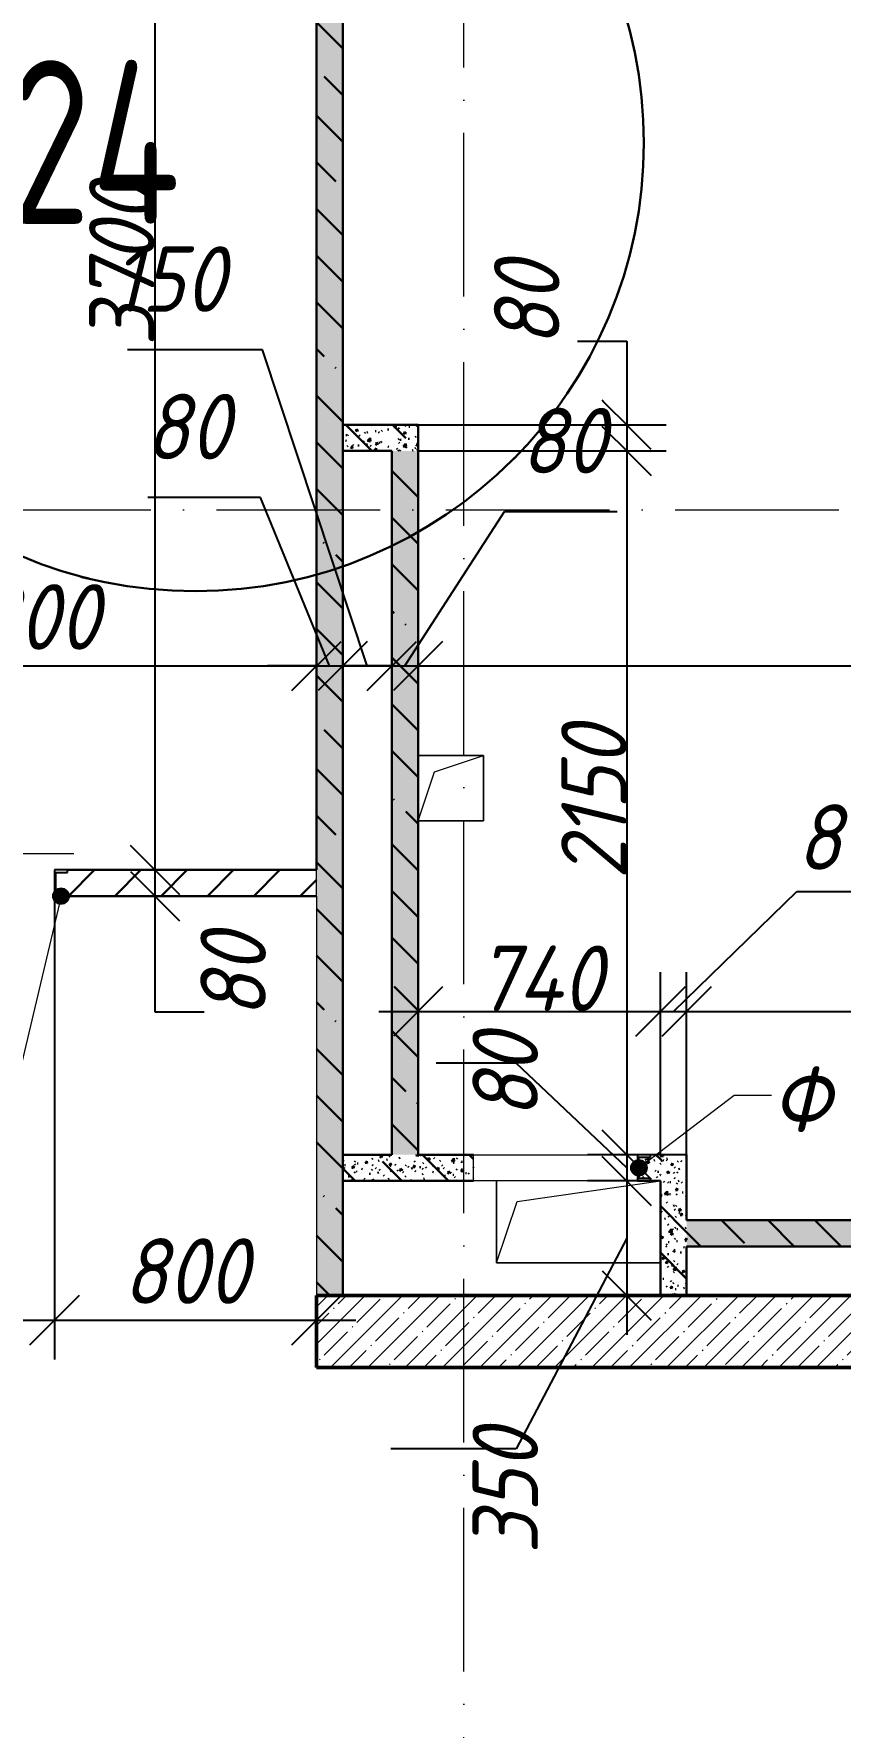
# Model space of a CAD drawing. Header units: millimetres. Extents: x -269418 to 201924, y -5890 to 98643.
# Drawn here: x 93347 to 95809, y 4081 to 9254 of the extents above; entities that cross this region are included whole.
import ezdxf

# ---------------------------------------------------------------- set-up
doc = ezdxf.new("R2010")
doc.units = ezdxf.units.MM
doc.linetypes.add('50_200_ШТРИХ_1Т_ш5_п1_п1_', pattern=[700, 500, -100, 0, -100])
for name, color, linetype, lineweight in [('0) ПГП', 1, 'Continuous', 30), ('1) ПГП Зеленый', 2, 'Continuous', 30), ('A-ANNO-DIMS', 7, 'Continuous', 9), ('A-AREA-IDEN', 7, 'Continuous', 9), ('A-DOOR-IDEN', 7, 'Continuous', 9), ('A-FLOR', 7, 'Continuous', 9), ('A-GENM', 7, 'Continuous', 9), ('A-GENM-1', 7, 'Continuous', 25), ('A-GENM-IDEN', 7, 'Continuous', 9), ('A-WALL-3', 7, 'Continuous', 50), ('A-WALL-PATT-2', 7, 'Continuous', 5), ('I-WALL', 7, 'Continuous', 5), ('Оси-1', 7, '50_200_ШТРИХ_1Т_ш5_п1_п1_', 9)]:
    doc.layers.add(name, color=color, linetype=linetype, lineweight=lineweight)
doc.layers.add('A-WALL-4', color=7, linetype='Continuous', lineweight=5, true_color=0x008000)
doc.layers.add('A-WALL-FNSH-4', color=7, linetype='Continuous', lineweight=13, true_color=0x0070df)
doc.styles.add('ISOCPEUR_I_2', font='isocpeui.ttf', dxfattribs={"width": 0.9, "height": 200})
doc.styles.add('СПДС', font='ГОСТ тип А.ttf', dxfattribs={"width": 0.9})
doc.dimstyles.new('ISO-2_0_0_9К_СРЕДНИЙ_1', dxfattribs={"dimscale": 304.8, "dimtxt": 199.196235, "dimasz": 0.492126, "dimexe": 0.393701, "dimexo": 0, "dimgap": 0, "dimtad": 1, "dimdec": 0, "dimzin": 0, "dimdsep": 46, "dimtxsty": 'ISOCPEUR_I_2', "dimblk1": 'OBLIQUE', "dimblk2": 'OBLIQUE', "dimsah": 1, "dimcen": 0.09, "dimdle": 0.393701, "dimazin": 0, "dimtfac": 1, "dimtdec": 4, "dimtix": 1, "dimtmove": 1, "dimatfit": 3, "dimfxl": 1, "dimtvp": 1, "dimtolj": 1, "dimtzin": 0, "dimarcsym": 2})
doc.dimstyles.new('ISO-2_0_0_9К_СРЕДНИЙ_2', dxfattribs={"dimscale": 304.8, "dimtxt": 199.196235, "dimasz": 0.492126, "dimexe": 0.393701, "dimexo": 0, "dimgap": 0, "dimtad": 1, "dimdec": 0, "dimzin": 0, "dimdsep": 46, "dimtxsty": 'ISOCPEUR_I_2', "dimblk1": 'OBLIQUE', "dimblk2": 'OBLIQUE', "dimsah": 1, "dimcen": 0.09, "dimdle": 0.393701, "dimazin": 0, "dimtfac": 1, "dimtdec": 4, "dimtix": 1, "dimtmove": 0, "dimatfit": 3, "dimfxl": 1, "dimtvp": 1, "dimtolj": 1, "dimtzin": 0, "dimarcsym": 2})
doc.dimstyles.new('ISO-2_0_0_9К_СРЕДНИЙ_ФОН', dxfattribs={"dimscale": 304.8, "dimtxt": 199.196235, "dimasz": 0.492126, "dimexe": 0.393701, "dimexo": 0, "dimgap": 0.164042, "dimtad": 1, "dimdec": 0, "dimdsep": 46, "dimtxsty": 'ISOCPEUR_I_2', "dimblk1": 'OBLIQUE', "dimblk2": 'OBLIQUE', "dimsah": 1, "dimcen": 0.09, "dimdle": 0.393701, "dimazin": 0, "dimtfac": 1, "dimtdec": 4, "dimtix": 1, "dimtmove": 0, "dimatfit": 3, "dimfxl": 1, "dimtvp": 1, "dimtfill": 1, "dimtolj": 1, "dimtzin": 0, "dimarcsym": 2})
doc.dimstyles.new('ISO-2_0_0_9К_СРЕДНИЙ_ФОН_1', dxfattribs={"dimscale": 304.8, "dimtxt": 199.196235, "dimasz": 0.492126, "dimexe": 0.393701, "dimexo": 0, "dimgap": 0.164042, "dimtad": 1, "dimdec": 0, "dimdsep": 46, "dimtxsty": 'ISOCPEUR_I_2', "dimblk1": 'OBLIQUE', "dimblk2": 'OBLIQUE', "dimsah": 1, "dimcen": 0.09, "dimdle": 0.393701, "dimazin": 0, "dimtfac": 1, "dimtdec": 4, "dimtix": 1, "dimtmove": 1, "dimatfit": 3, "dimfxl": 1, "dimtvp": 1, "dimtfill": 1, "dimtolj": 1, "dimtzin": 0, "dimarcsym": 2})
pattern_1 = [(50, (0, 0), (72.873764, -6.37607), [7.62, -83.82]), (355, (0, 0), (-14.09699, 76.422444), [6.096, -67.056]), (100.451, (6.07, -0.53), (58.776964, 70.04687), [6.476, -71.236]), (46.184, (0, 20.32), (108.43142, -16.81745), [11.43, -125.73]), (96.636, (9.04, 18.92), (94.961, 98.97089), [9.714, -106.854]), (351.184, (0, 20.32), (94.96227, 98.97018), [9.144, -100.584]), (21, (10.16, 15.24), (60.64565, -40.906537), [7.62, -83.82]), (326, (10.16, 15.24), (24.72083, 73.67493), [6.096, -67.056]), (71.451, (15.214, 11.83), (85.36689, 32.768737), [6.476, -71.236]), (37.5, (0, 0), (1.235525, 33.8224325), [3.353, -62.89, 3.353, -64.719, -67.31]), (37.5, (0, 0), (1.235525, 33.8224325), [-134.315, 3.353, -63.957]), (7.5, (0, 0), (26.728146, 40.072549), [3.353, -35.458, 3.353, -61.366, -25.654]), (7.5, (0, 0), (26.728146, 40.072549), [-103.53, 3.353, -22.301]), (327.5, (-22.657, 0), (54.2363175, -2.292117), [3.353, -22.047, 3.353, -75.895, -105.156]), (327.5, (-22.657, 0), (54.2363175, -2.292117), [-104.648, 3.353, -101.803]), (317.5, (-32.817, 0), (59.25158, 10.17014), [3.353, -29.667, 3.353, -49.276, -74.676]), (317.5, (-32.817, 0), (59.25158, 10.17014), [-85.649, 3.353, -71.323])]
pattern_2 = [(135, (0, 0), (-142.5612, -142.5612), []), (135, (142.56, 0), (-142.5612, -142.5612), [252.016, -50.403, 3.353, -47.05])]

# ---------------------------------------------------------------- blocks, each defined once
blk = doc.blocks.new('AR_Отверстие прямоугольное _в плите_ - AR_Отверстие прямоугольное _в плите_-V34-АР1_1_Кладочный план 3 этажа')
at = {"layer": 'A-GENM'}
for p, q in [((-250, 125), (-250, -125)), ((-187.5, 62.5), (250, 125)), ((-250, -125), (-187.5, 62.5)), ((-250, -125), (250, -125))]:
    blk.add_line(p, q, dxfattribs=at)
blk = doc.blocks.new('AR_Отверстие прямоугольное _в плите_ - AR_Отверстие прямоугольное _в плите_-V35-АР1_1_Кладочный план 3 этажа')
at = {"layer": 'A-GENM'}
for p, q in [((100, 100), (-100, 100)), ((-50, 50), (100, 100)), ((100, -100), (100, 100)), ((-100, -100), (-50, 50)), ((-100, -100), (100, -100))]:
    blk.add_line(p, q, dxfattribs=at)
blk = doc.blocks.new('Фахверк_СКБ_Швеллер - Ф-22_80х3960 h-28561543-АР1_1_Кладочный план 3 этажа')
at = {"layer": 'A-GENM-1'}
for p, q in [((165, 40), (125, 40)), ((125, 40), (125, -40)), ((129.5, 32.6), (165, 32.6)), ((129.5, -32.6), (129.5, 32.6)), ((165, 32.6), (165, 40)), ((125, -40), (165, -40)), ((165, -32.6), (129.5, -32.6)), ((165, -40), (165, -32.6))]:
    blk.add_line(p, q, dxfattribs=at)
blk = doc.blocks.new('Фахверк_СКБ_Швеллер - Ф-22_80х3960 h-28624893-АР1_1_Кладочный план 3 этажа')
at = {"layer": 'A-GENM-1'}
for p, q in [((165, 40), (125, 40)), ((125, 40), (125, -40)), ((129.5, 32.6), (165, 32.6)), ((129.5, -32.6), (129.5, 32.6)), ((165, 32.6), (165, 40)), ((125, -40), (165, -40)), ((165, -32.6), (129.5, -32.6)), ((165, -40), (165, -32.6))]:
    blk.add_line(p, q, dxfattribs=at)
blk = doc.blocks.new('_Oblique')
at = {"color": 0, "linetype": 'ByBlock', "lineweight": -2}
blk.add_line((-0.5, -0.5), (0.5, 0.5), dxfattribs=at)
blk = doc.blocks.new('DIMBLOCK90-АР1_1_Кладочный план 3 этажа')
at = {"layer": 'A-ANNO-DIMS', "color": 0, "lineweight": -2, "transparency": 16777216}
for p, q in [((92410, 7429.1), (92410, 7203.1)), ((94210, 7429.1), (94210, 7203.1)), ((92290, 7323.1), (94330, 7323.1))]:
    blk.add_line(p, q, dxfattribs=at)
at = {"layer": 'Defpoints', "color": 0, "transparency": 16777216}
for p in [(92410, 7429.1), (94210, 7429.1), (94210, 7323.1)]:
    blk.add_point(p, dxfattribs=at)
at = {"layer": 'A-ANNO-DIMS', "color": 0, "lineweight": -2, "transparency": 16777216, "xscale": 150, "yscale": 150, "zscale": 150, "rotation": 180}
blk.add_blockref('_Oblique', (92410, 7323.1), dxfattribs=at)
at = {"layer": 'A-ANNO-DIMS', "color": 0, "lineweight": -2, "transparency": 16777216, "xscale": 150, "yscale": 150, "zscale": 150}
blk.add_blockref('_Oblique', (94210, 7323.1), dxfattribs=at)
at = {"layer": 'A-ANNO-DIMS', "color": 0, "transparency": 16777216, "insert": (93310, 7473.1), "char_height": 200, "width": 560.814, "attachment_point": 5, "style": 'ISOCPEUR_I_2', "bg_fill": 3, "box_fill_scale": 1.1, "bg_fill_color": 256, "bg_fill_true_color": 13158600, "bg_fill_transparency": 0}
blk.add_mtext('\\A1;1800', dxfattribs=at)
blk = doc.blocks.new('DIMBLOCK91-АР1_1_Кладочный план 3 этажа')
at = {"layer": 'A-ANNO-DIMS', "color": 0, "lineweight": -2, "transparency": 16777216}
for p, q in [((94039.1, 7837.8), (93695.3, 7837.8)), ((94250, 7323.1), (94039.1, 7837.8)), ((94210, 7429.1), (94210, 7203.1)), ((94290, 7429.1), (94290, 7203.1)), ((94210, 7323.1), (94060, 7323.1)), ((94210, 7323.1), (94290, 7323.1)), ((94210, 7323.1), (94290, 7323.1)), ((94290, 7323.1), (94440, 7323.1))]:
    blk.add_line(p, q, dxfattribs=at)
at = {"layer": 'Defpoints', "color": 0, "transparency": 16777216}
for p in [(94210, 7429.1), (94290, 7429.1), (94290, 7323.1)]:
    blk.add_point(p, dxfattribs=at)
at = {"layer": 'A-ANNO-DIMS', "color": 0, "lineweight": -2, "transparency": 16777216, "xscale": 150, "yscale": 150, "zscale": 150}
blk.add_blockref('_Oblique', (94210, 7323.1), dxfattribs=at)
at = {"layer": 'A-ANNO-DIMS', "color": 0, "lineweight": -2, "transparency": 16777216, "xscale": 150, "yscale": 150, "zscale": 150, "rotation": 180}
blk.add_blockref('_Oblique', (94290, 7323.1), dxfattribs=at)
at = {"layer": 'A-ANNO-DIMS', "color": 0, "transparency": 16777216, "insert": (93685.7, 8154.4), "char_height": 200, "width": 303.391, "attachment_point": 1, "line_spacing_factor": 1.149209, "style": 'ISOCPEUR_I_2', "bg_fill": 3, "box_fill_scale": 1.1, "bg_fill_color": 256, "bg_fill_true_color": 13158600, "bg_fill_transparency": 0}
blk.add_mtext('\\A1;80', dxfattribs=at)
blk = doc.blocks.new('DIMBLOCK92-АР1_1_Кладочный план 3 этажа')
at = {"layer": 'A-ANNO-DIMS', "color": 0, "lineweight": -2, "transparency": 16777216}
for p, q in [((94044.7, 8288.5), (93633, 8288.5)), ((94365, 7323.1), (94044.7, 8288.5)), ((94290, 7429.1), (94290, 7203.1)), ((94440, 7429.1), (94440, 7203.1)), ((94170, 7323.1), (94560, 7323.1))]:
    blk.add_line(p, q, dxfattribs=at)
at = {"layer": 'Defpoints', "color": 0, "transparency": 16777216}
for p in [(94290, 7429.1), (94440, 7429.1), (94440, 7323.1)]:
    blk.add_point(p, dxfattribs=at)
at = {"layer": 'A-ANNO-DIMS', "color": 0, "lineweight": -2, "transparency": 16777216, "xscale": 150, "yscale": 150, "zscale": 150, "rotation": 180}
blk.add_blockref('_Oblique', (94290, 7323.1), dxfattribs=at)
at = {"layer": 'A-ANNO-DIMS', "color": 0, "lineweight": -2, "transparency": 16777216, "xscale": 150, "yscale": 150, "zscale": 150}
blk.add_blockref('_Oblique', (94440, 7323.1), dxfattribs=at)
at = {"layer": 'A-ANNO-DIMS', "color": 0, "transparency": 16777216, "insert": (93585.6, 8605.2), "char_height": 200, "width": 409.118, "attachment_point": 1, "line_spacing_factor": 1.149209, "style": 'ISOCPEUR_I_2', "bg_fill": 3, "box_fill_scale": 1.1, "bg_fill_color": 256, "bg_fill_true_color": 13158600, "bg_fill_transparency": 0}
blk.add_mtext('\\A1;150', dxfattribs=at)
blk = doc.blocks.new('DIMBLOCK93-АР1_1_Кладочный план 3 этажа')
at = {"layer": 'A-ANNO-DIMS', "color": 0, "lineweight": -2, "transparency": 16777216}
for p, q in [((94480, 7323.1), (94783.8, 7794.8)), ((94783.8, 7794.8), (95127.6, 7794.8)), ((94440, 7429.1), (94440, 7203.1)), ((94520, 7429.1), (94520, 7203.1)), ((94440, 7323.1), (94290, 7323.1)), ((94440, 7323.1), (94520, 7323.1)), ((94440, 7323.1), (94520, 7323.1)), ((94520, 7323.1), (94670, 7323.1))]:
    blk.add_line(p, q, dxfattribs=at)
at = {"layer": 'Defpoints', "color": 0, "transparency": 16777216}
for p in [(94440, 7429.1), (94520, 7429.1), (94520, 7323.1)]:
    blk.add_point(p, dxfattribs=at)
at = {"layer": 'A-ANNO-DIMS', "color": 0, "lineweight": -2, "transparency": 16777216, "xscale": 150, "yscale": 150, "zscale": 150}
blk.add_blockref('_Oblique', (94440, 7323.1), dxfattribs=at)
at = {"layer": 'A-ANNO-DIMS', "color": 0, "lineweight": -2, "transparency": 16777216, "xscale": 150, "yscale": 150, "zscale": 150, "rotation": 180}
blk.add_blockref('_Oblique', (94520, 7323.1), dxfattribs=at)
at = {"layer": 'A-ANNO-DIMS', "color": 0, "transparency": 16777216, "insert": (94833.8, 8111.5), "char_height": 200, "width": 303.391, "attachment_point": 1, "line_spacing_factor": 1.149209, "style": 'ISOCPEUR_I_2', "bg_fill": 3, "box_fill_scale": 1.1, "bg_fill_color": 256, "bg_fill_true_color": 13158600, "bg_fill_transparency": 0}
blk.add_mtext('\\A1;80', dxfattribs=at)
blk = doc.blocks.new('DIMBLOCK94-АР1_1_Кладочный план 3 этажа')
at = {"layer": 'A-ANNO-DIMS', "color": 0, "lineweight": -2, "transparency": 16777216}
for p, q in [((94520, 7429.1), (94520, 7203.1)), ((101080, 7429.1), (101080, 7203.1)), ((94400, 7323.1), (101200, 7323.1))]:
    blk.add_line(p, q, dxfattribs=at)
at = {"layer": 'Defpoints', "color": 0, "transparency": 16777216}
for p in [(94520, 7429.1), (101080, 7429.1), (101080, 7323.1)]:
    blk.add_point(p, dxfattribs=at)
at = {"layer": 'A-ANNO-DIMS', "color": 0, "lineweight": -2, "transparency": 16777216, "xscale": 150, "yscale": 150, "zscale": 150, "rotation": 180}
blk.add_blockref('_Oblique', (94520, 7323.1), dxfattribs=at)
at = {"layer": 'A-ANNO-DIMS', "color": 0, "lineweight": -2, "transparency": 16777216, "xscale": 150, "yscale": 150, "zscale": 150}
blk.add_blockref('_Oblique', (101080, 7323.1), dxfattribs=at)
at = {"layer": 'A-ANNO-DIMS', "color": 0, "transparency": 16777216, "insert": (97800, 7473.1), "char_height": 200, "width": 606.782, "attachment_point": 5, "style": 'ISOCPEUR_I_2', "bg_fill": 3, "box_fill_scale": 1.1, "bg_fill_color": 256, "bg_fill_true_color": 13158600, "bg_fill_transparency": 0}
blk.add_mtext('\\A1;6560', dxfattribs=at)
blk = doc.blocks.new('DIMBLOCK98-АР1_1_Кладочный план 3 этажа')
at = {"layer": 'A-ANNO-DIMS', "color": 0, "lineweight": -2, "transparency": 16777216}
for p, q in [((94520, 6373.8), (94520, 6147.7)), ((95260, 5833), (95260, 6387.7)), ((94400, 6267.7), (95380, 6267.7))]:
    blk.add_line(p, q, dxfattribs=at)
at = {"layer": 'Defpoints', "color": 0, "transparency": 16777216}
for p in [(94520, 6373.8), (95260, 6267.7), (95260, 5833)]:
    blk.add_point(p, dxfattribs=at)
at = {"layer": 'A-ANNO-DIMS', "color": 0, "lineweight": -2, "transparency": 16777216, "xscale": 150, "yscale": 150, "zscale": 150, "rotation": 180}
blk.add_blockref('_Oblique', (94520, 6267.7), dxfattribs=at)
at = {"layer": 'A-ANNO-DIMS', "color": 0, "lineweight": -2, "transparency": 16777216, "xscale": 150, "yscale": 150, "zscale": 150}
blk.add_blockref('_Oblique', (95260, 6267.7), dxfattribs=at)
at = {"layer": 'A-ANNO-DIMS', "color": 0, "transparency": 16777216, "insert": (94890, 6369), "char_height": 200, "width": 473.474, "attachment_point": 5, "style": 'ISOCPEUR_I_2'}
blk.add_mtext('\\A1;740', dxfattribs=at)
blk = doc.blocks.new('DIMBLOCK99-АР1_1_Кладочный план 3 этажа')
at = {"layer": 'A-ANNO-DIMS', "color": 0, "lineweight": -2, "transparency": 16777216}
for p, q in [((95300, 6267.7), (95676, 6633.7)), ((95676, 6633.7), (95919.8, 6633.7)), ((95260, 5833), (95260, 6387.7)), ((95340, 5830), (95340, 6387.7)), ((95140, 6267.7), (95460, 6267.7))]:
    blk.add_line(p, q, dxfattribs=at)
at = {"layer": 'Defpoints', "color": 0, "transparency": 16777216}
for p in [(95340, 6267.7), (95260, 5833), (95340, 5830)]:
    blk.add_point(p, dxfattribs=at)
at = {"layer": 'A-ANNO-DIMS', "color": 0, "lineweight": -2, "transparency": 16777216, "xscale": 150, "yscale": 150, "zscale": 150, "rotation": 180}
blk.add_blockref('_Oblique', (95260, 6267.7), dxfattribs=at)
at = {"layer": 'A-ANNO-DIMS', "color": 0, "lineweight": -2, "transparency": 16777216, "xscale": 150, "yscale": 150, "zscale": 150}
blk.add_blockref('_Oblique', (95340, 6267.7), dxfattribs=at)
at = {"layer": 'A-ANNO-DIMS', "color": 0, "transparency": 16777216, "insert": (95676, 6900.4), "char_height": 200, "width": 303.391, "attachment_point": 1, "line_spacing_factor": 1.149209, "style": 'ISOCPEUR_I_2'}
blk.add_mtext('\\A1;80', dxfattribs=at)
blk = doc.blocks.new('DIMBLOCK100-АР1_1_Кладочный план 3 этажа')
at = {"layer": 'A-ANNO-DIMS', "color": 0, "lineweight": -2, "transparency": 16777216}
for p, q in [((95340, 5830), (95340, 6387.7)), ((98290, 5633), (98290, 6387.7)), ((95220, 6267.7), (98410, 6267.7))]:
    blk.add_line(p, q, dxfattribs=at)
at = {"layer": 'Defpoints', "color": 0, "transparency": 16777216}
for p in [(98290, 6267.7), (95340, 5830), (98290, 5633)]:
    blk.add_point(p, dxfattribs=at)
at = {"layer": 'A-ANNO-DIMS', "color": 0, "lineweight": -2, "transparency": 16777216, "xscale": 150, "yscale": 150, "zscale": 150, "rotation": 180}
blk.add_blockref('_Oblique', (95340, 6267.7), dxfattribs=at)
at = {"layer": 'A-ANNO-DIMS', "color": 0, "lineweight": -2, "transparency": 16777216, "xscale": 150, "yscale": 150, "zscale": 150}
blk.add_blockref('_Oblique', (98290, 6267.7), dxfattribs=at)
at = {"layer": 'A-ANNO-DIMS', "color": 0, "transparency": 16777216, "insert": (96815, 6367.7), "char_height": 200, "width": 606.782, "attachment_point": 5, "style": 'ISOCPEUR_I_2'}
blk.add_mtext('\\A1;2950', dxfattribs=at)
blk = doc.blocks.new('DIMBLOCK102-АР1_1_Кладочный план 3 этажа')
at = {"layer": 'A-ANNO-DIMS', "color": 0, "lineweight": -2, "transparency": 16777216}
for p, q in [((95007.1, 8315.8), (95157.1, 8315.8)), ((95157.1, 8315.8), (95157.1, 8060)), ((95157.1, 8180), (95157.1, 7860)), ((94520, 8060), (95277.1, 8060)), ((94523, 7980), (95277.1, 7980))]:
    blk.add_line(p, q, dxfattribs=at)
at = {"layer": 'Defpoints', "color": 0, "transparency": 16777216}
for p in [(94520, 8060), (94523, 7980), (95157.1, 7980)]:
    blk.add_point(p, dxfattribs=at)
at = {"layer": 'A-ANNO-DIMS', "color": 0, "lineweight": -2, "transparency": 16777216, "xscale": 150, "yscale": 150, "zscale": 150}
for p, rotation in [((95157.1, 8060), 90), ((95157.1, 7980), 270)]:
    blk.add_blockref('_Oblique', p, dxfattribs=dict(at, rotation=rotation))
at = {"layer": 'A-ANNO-DIMS', "color": 0, "transparency": 16777216, "insert": (94751.9, 8297.5), "char_height": 200, "width": 303.391, "attachment_point": 1, "rotation": 90, "line_spacing_factor": 1.149209, "style": 'ISOCPEUR_I_2'}
blk.add_mtext('\\A1;80', dxfattribs=at)
blk = doc.blocks.new('DIMBLOCK103-АР1_1_Кладочный план 3 этажа')
at = {"layer": 'A-ANNO-DIMS', "color": 0, "lineweight": -2, "transparency": 16777216}
for p, q in [((95157.1, 8100), (95157.1, 5710)), ((94523, 7980), (95277.1, 7980)), ((95337, 5830), (95037.1, 5830))]:
    blk.add_line(p, q, dxfattribs=at)
at = {"layer": 'Defpoints', "color": 0, "transparency": 16777216}
for p in [(94523, 7980), (95157.1, 5830), (95337, 5830)]:
    blk.add_point(p, dxfattribs=at)
at = {"layer": 'A-ANNO-DIMS', "color": 0, "lineweight": -2, "transparency": 16777216, "xscale": 150, "yscale": 150, "zscale": 150}
for p, rotation in [((95157.1, 7980), 90), ((95157.1, 5830), 270)]:
    blk.add_blockref('_Oblique', p, dxfattribs=dict(at, rotation=rotation))
at = {"layer": 'A-ANNO-DIMS', "color": 0, "transparency": 16777216, "insert": (95057.1, 6905), "char_height": 200, "width": 560.814, "attachment_point": 5, "rotation": 90, "style": 'ISOCPEUR_I_2'}
blk.add_mtext('\\A1;2150', dxfattribs=at)
blk = doc.blocks.new('DIMBLOCK104-АР1_1_Кладочный план 3 этажа')
at = {"layer": 'A-ANNO-DIMS', "color": 0, "lineweight": -2, "transparency": 16777216}
for p, q in [((94819.6, 6109.9), (94575.8, 6109.9)), ((95157.1, 5790), (94819.6, 6109.9)), ((95157.1, 5950), (95157.1, 5630)), ((95337, 5830), (95037.1, 5830)), ((95260.1, 5750), (95037.1, 5750))]:
    blk.add_line(p, q, dxfattribs=at)
at = {"layer": 'Defpoints', "color": 0, "transparency": 16777216}
for p in [(95337, 5830), (95157.1, 5750), (95260.1, 5750)]:
    blk.add_point(p, dxfattribs=at)
at = {"layer": 'A-ANNO-DIMS', "color": 0, "lineweight": -2, "transparency": 16777216, "xscale": 150, "yscale": 150, "zscale": 150}
for p, rotation in [((95157.1, 5830), 90), ((95157.1, 5750), 270)]:
    blk.add_blockref('_Oblique', p, dxfattribs=dict(at, rotation=rotation))
at = {"layer": 'A-ANNO-DIMS', "color": 0, "transparency": 16777216, "insert": (94686.2, 5939.8), "char_height": 200, "width": 303.391, "attachment_point": 1, "rotation": 90, "line_spacing_factor": 1.149209, "style": 'ISOCPEUR_I_2'}
blk.add_mtext('\\A1;80', dxfattribs=at)
blk = doc.blocks.new('DIMBLOCK105-АР1_1_Кладочный план 3 этажа')
at = {"layer": 'A-ANNO-DIMS', "color": 0, "lineweight": -2, "transparency": 16777216}
for p, q in [((95157.1, 5870), (95157.1, 5280)), ((95260.1, 5750), (95037.1, 5750)), ((95157.1, 5575), (94819.6, 4931.8)), ((95263.2, 5400), (95037.1, 5400)), ((94819.6, 4931.8), (94437.2, 4931.8))]:
    blk.add_line(p, q, dxfattribs=at)
at = {"layer": 'Defpoints', "color": 0, "transparency": 16777216}
for p in [(95260.1, 5750), (95157.1, 5400), (95263.2, 5400)]:
    blk.add_point(p, dxfattribs=at)
at = {"layer": 'A-ANNO-DIMS', "color": 0, "lineweight": -2, "transparency": 16777216, "xscale": 150, "yscale": 150, "zscale": 150}
for p, rotation in [((95157.1, 5750), 90), ((95157.1, 5400), 270)]:
    blk.add_blockref('_Oblique', p, dxfattribs=dict(at, rotation=rotation))
at = {"layer": 'A-ANNO-DIMS', "color": 0, "transparency": 16777216, "insert": (94686.2, 4610), "char_height": 200, "width": 455.087, "attachment_point": 1, "rotation": 90, "line_spacing_factor": 1.149209, "style": 'ISOCPEUR_I_2'}
blk.add_mtext('\\A1;350', dxfattribs=at)
blk = doc.blocks.new('AAR_СКБ_Марка_Двери_Перемычка и проем - Марка перемычки и проема-25306769-АР1_1_Кладочный план 3 этажа')
at = {"layer": 'A-DOOR-IDEN'}
for p, q in [((-5, 0), (5, 0)), ((-0.968, -0.984), (-1.986, -2.747)), ((1.067, -0.984), (-0.968, -0.984)), ((2.085, -2.747), (1.067, -0.984)), ((-1.986, -2.747), (-0.968, -4.509)), ((1.067, -4.509), (2.085, -2.747)), ((-0.968, -4.509), (1.067, -4.509))]:
    blk.add_line(p, q, dxfattribs=at)
blk = doc.blocks.new('DIMBLOCK140-АР1_1_Кладочный план 3 этажа')
at = {"layer": 'A-ANNO-DIMS', "color": 0, "lineweight": -2, "transparency": 16777216}
for p, q in [((93717, 6500), (93717, 6820)), ((93611, 6700), (93837, 6700)), ((93611, 6620), (93837, 6620)), ((93717, 6265.1), (93717, 6620)), ((93867, 6265.1), (93717, 6265.1))]:
    blk.add_line(p, q, dxfattribs=at)
at = {"layer": 'Defpoints', "color": 0, "transparency": 16777216}
for p in [(93611, 6700), (93717, 6700), (93611, 6620)]:
    blk.add_point(p, dxfattribs=at)
at = {"layer": 'A-ANNO-DIMS', "color": 0, "lineweight": -2, "transparency": 16777216, "xscale": 150, "yscale": 150, "zscale": 150}
for p, rotation in [((93717, 6700), 90), ((93717, 6620), 270)]:
    blk.add_blockref('_Oblique', p, dxfattribs=dict(at, rotation=rotation))
at = {"layer": 'A-ANNO-DIMS', "color": 0, "transparency": 16777216, "insert": (93855.6, 6246.8), "char_height": 200, "width": 303.391, "attachment_point": 1, "rotation": 90, "line_spacing_factor": 1.149209, "style": 'ISOCPEUR_I_2'}
blk.add_mtext('\\A1;80', dxfattribs=at)
blk = doc.blocks.new('DIMBLOCK141-АР1_1_Кладочный план 3 этажа')
at = {"layer": 'A-ANNO-DIMS', "color": 0, "lineweight": -2, "transparency": 16777216}
for p, q in [((93717, 6580), (93717, 10520)), ((93611, 10400), (93837, 10400)), ((93611, 6700), (93837, 6700))]:
    blk.add_line(p, q, dxfattribs=at)
at = {"layer": 'Defpoints', "color": 0, "transparency": 16777216}
for p in [(93611, 10400), (93717, 10400), (93611, 6700)]:
    blk.add_point(p, dxfattribs=at)
at = {"layer": 'A-ANNO-DIMS', "color": 0, "lineweight": -2, "transparency": 16777216, "xscale": 150, "yscale": 150, "zscale": 150}
for p, rotation in [((93717, 10400), 90), ((93717, 6700), 270)]:
    blk.add_blockref('_Oblique', p, dxfattribs=dict(at, rotation=rotation))
at = {"layer": 'A-ANNO-DIMS', "color": 0, "transparency": 16777216, "insert": (93615.7, 8550), "char_height": 200, "width": 606.782, "attachment_point": 5, "rotation": 90, "style": 'ISOCPEUR_I_2'}
blk.add_mtext('\\A1;3700', dxfattribs=at)
blk = doc.blocks.new('DIMBLOCK421-АР1_1_Кладочный план 3 этажа')
at = {"layer": 'A-ANNO-DIMS', "color": 0, "lineweight": -2, "transparency": 16777216}
for p, q in [((92460, 6617), (92460, 5204.6)), ((93410, 6620), (93410, 5204.6)), ((92340, 5324.6), (93530, 5324.6))]:
    blk.add_line(p, q, dxfattribs=at)
at = {"layer": 'Defpoints', "color": 0, "transparency": 16777216}
for p in [(92460, 6617), (93410, 6620), (93410, 5324.6)]:
    blk.add_point(p, dxfattribs=at)
at = {"layer": 'A-ANNO-DIMS', "color": 0, "lineweight": -2, "transparency": 16777216, "xscale": 150, "yscale": 150, "zscale": 150, "rotation": 180}
blk.add_blockref('_Oblique', (92460, 5324.6), dxfattribs=at)
at = {"layer": 'A-ANNO-DIMS', "color": 0, "lineweight": -2, "transparency": 16777216, "xscale": 150, "yscale": 150, "zscale": 150}
blk.add_blockref('_Oblique', (93410, 5324.6), dxfattribs=at)
at = {"layer": 'A-ANNO-DIMS', "color": 0, "transparency": 16777216, "insert": (92935, 5474.6), "char_height": 200, "width": 455.087, "attachment_point": 5, "style": 'ISOCPEUR_I_2', "bg_fill": 3, "box_fill_scale": 1.1, "bg_fill_color": 256, "bg_fill_true_color": 13158600, "bg_fill_transparency": 0}
blk.add_mtext('\\A1;950', dxfattribs=at)
blk = doc.blocks.new('DIMBLOCK422-АР1_1_Кладочный план 3 этажа')
at = {"layer": 'A-ANNO-DIMS', "color": 0, "lineweight": -2, "transparency": 16777216}
for p, q in [((93410, 6620), (93410, 5204.6)), ((94210, 5400), (94210, 5204.6)), ((93290, 5324.6), (94330, 5324.6))]:
    blk.add_line(p, q, dxfattribs=at)
at = {"layer": 'Defpoints', "color": 0, "transparency": 16777216}
for p in [(93410, 6620), (94210, 5400), (94210, 5324.6)]:
    blk.add_point(p, dxfattribs=at)
at = {"layer": 'A-ANNO-DIMS', "color": 0, "lineweight": -2, "transparency": 16777216, "xscale": 150, "yscale": 150, "zscale": 150, "rotation": 180}
blk.add_blockref('_Oblique', (93410, 5324.6), dxfattribs=at)
at = {"layer": 'A-ANNO-DIMS', "color": 0, "lineweight": -2, "transparency": 16777216, "xscale": 150, "yscale": 150, "zscale": 150}
blk.add_blockref('_Oblique', (94210, 5324.6), dxfattribs=at)
at = {"layer": 'A-ANNO-DIMS', "color": 0, "transparency": 16777216, "insert": (93810, 5474.6), "char_height": 200, "width": 455.087, "attachment_point": 5, "style": 'ISOCPEUR_I_2', "bg_fill": 3, "box_fill_scale": 1.1, "bg_fill_color": 256, "bg_fill_true_color": 13158600, "bg_fill_transparency": 0}
blk.add_mtext('\\A1;800', dxfattribs=at)

msp = doc.modelspace()

# ---------------------------------------------------------------- hatches: boundary and pattern name
at = {"layer": '0) ПГП'}
h = msp.add_hatch(dxfattribs=at)
h.set_pattern_fill('FP_6', color=256, style=0, pattern_type=2)
h.set_pattern_definition(pattern_1)
h.paths.add_polyline_path([(94210, 5400), (94290, 5400), (94290, 10380), (94210, 10380), (94210, 6620)], flags=0)
h = msp.add_hatch(dxfattribs=at)
h.set_pattern_fill('FP_7', color=256, style=0, pattern_type=2)
h.set_pattern_definition(pattern_2)
h.paths.add_polyline_path([(94210, 5400), (94290, 5400), (94290, 10380), (94210, 10380), (94210, 6620)], flags=0)
h = msp.add_hatch(dxfattribs=at)
h.set_pattern_fill('FP_6', color=256, style=0, pattern_type=2)
h.set_pattern_definition(pattern_1)
h.paths.add_polyline_path([(94520, 7980), (94520, 8060), (94290, 8060), (94290, 7980), (94440, 7980)], flags=0)
h = msp.add_hatch(dxfattribs=at)
h.set_pattern_fill('FP_7', color=256, style=0, pattern_type=2)
h.set_pattern_definition(pattern_2)
h.paths.add_polyline_path([(94520, 7980), (94520, 8060), (94290, 8060), (94290, 7980), (94440, 7980)], flags=0)
h = msp.add_hatch(dxfattribs=at)
h.set_pattern_fill('FP_6', color=256, style=0, pattern_type=2)
h.set_pattern_definition(pattern_1)
h.paths.add_polyline_path([(94440, 5830), (94520, 5830), (94520, 7980), (94440, 7980), (94440, 6651.9)], flags=0)
h = msp.add_hatch(dxfattribs=at)
h.set_pattern_fill('FP_7', color=256, style=0, pattern_type=2)
h.set_pattern_definition(pattern_2)
h.paths.add_polyline_path([(94440, 5830), (94520, 5830), (94520, 7980), (94440, 7980), (94440, 6651.9)], flags=0)
h = msp.add_hatch(dxfattribs=at)
h.set_pattern_fill('FP_6', color=256, style=0, pattern_type=2)
h.set_pattern_definition(pattern_1)
h.paths.add_polyline_path([(94689.7, 5750), (94689.7, 5830), (94290, 5830), (94290, 5750)], flags=0)
h.paths.add_polyline_path([(95229.7, 5750), (95260, 5750), (95260, 5830), (95229.7, 5830), (95229.7, 5822.6), (95194.2, 5822.6), (95194.2, 5757.4), (95229.7, 5757.4)], flags=0)
h = msp.add_hatch(dxfattribs=at)
h.set_pattern_fill('FP_7', color=256, style=0, pattern_type=2)
h.set_pattern_definition(pattern_2)
h.paths.add_polyline_path([(94689.7, 5750), (94689.7, 5830), (94290, 5830), (94290, 5750)], flags=0)
h.paths.add_polyline_path([(95229.7, 5750), (95260, 5750), (95260, 5830), (95229.7, 5830), (95229.7, 5822.6), (95194.2, 5822.6), (95194.2, 5757.4), (95229.7, 5757.4)], flags=0)
h = msp.add_hatch(dxfattribs=at)
h.set_pattern_fill('FP_6', color=256, style=0, pattern_type=2)
h.set_pattern_definition(pattern_1)
h.paths.add_polyline_path([(95340, 5400), (95340, 5830), (95260, 5830), (95260, 5400)], flags=0)
h = msp.add_hatch(dxfattribs=at)
h.set_pattern_fill('FP_7', color=256, style=0, pattern_type=2)
h.set_pattern_definition(pattern_2)
h.paths.add_polyline_path([(95340, 5400), (95340, 5830), (95260, 5830), (95260, 5400)], flags=0)
h = msp.add_hatch(dxfattribs=at)
h.set_pattern_fill('FP_6', color=256, style=0, pattern_type=2)
h.set_pattern_definition(pattern_1)
h.paths.add_polyline_path([(95340, 5550), (98290, 5550), (98290, 5630), (95340, 5630)], flags=0)
h = msp.add_hatch(dxfattribs=at)
h.set_pattern_fill('FP_7', color=256, style=0, pattern_type=2)
h.set_pattern_definition(pattern_2)
h.paths.add_polyline_path([(95340, 5550), (98290, 5550), (98290, 5630), (95340, 5630)], flags=0)
at = {"layer": '1) ПГП Зеленый'}
h = msp.add_hatch(dxfattribs=at)
h.set_pattern_fill('FP_5', color=256, style=0, pattern_type=2)
h.set_pattern_definition([(45, (0, 0), (-70.71068, 70.71068), [])])
h.paths.add_polyline_path([(93708.2, 6620), (94210, 6620), (94210, 6700), (93450, 6700), (93450, 6692.6), (93414.5, 6692.6), (93414.5, 6627.4), (93450, 6627.4), (93450, 6620)], flags=0)
h.paths.add_polyline_path([(92420, 6620), (92420, 6627.4), (92455.5, 6627.4), (92455.5, 6692.6), (92420, 6692.6), (92420, 6700), (92030, 6700), (92030, 6620)], flags=0)
at = {"layer": 'A-GENM-IDEN'}
h = msp.add_hatch(color=256, dxfattribs=at)
edge = h.paths.add_edge_path(flags=0)
edge.add_arc((95194.2, 5790), 25, 0, 360)
at = {"layer": 'A-WALL-PATT-2'}
h = msp.add_hatch(dxfattribs=at)
h.set_pattern_fill('FP_4', color=256, style=0, pattern_type=2)
h.set_pattern_definition([(45, (0, 0), (-57.024626, 57.024626), []), (45, (57.025, 0), (-57.024626, 57.024626), [100.806, -20.161, 3.353, -16.808])])
h.paths.add_polyline_path([(101610, 5180), (101610, 5400), (100770, 5400), (100770, 5180)], flags=0)
h.paths.add_polyline_path([(94210, 5180), (99720, 5180), (99720, 5400), (94210, 5400)], flags=0)

# ---------------------------------------------------------------- linework, layer by layer
at = {"layer": '0) ПГП'}
for p, q in [((94210, 10380), (94210, 6700)), ((94290, 5400), (94290, 10000)), ((94520, 8060), (94290, 8060)), ((94520, 5830), (94520, 8060)), ((94290, 7980), (94440, 7980)), ((94440, 7980), (94440, 5830)), ((94440, 5830), (94290, 5830)), ((94689.7, 5830), (94520, 5830)), ((95340, 5630), (95340, 5830)), ((94290, 5750), (94689.7, 5750)), ((95260, 5750), (95260, 5400)), ((98370, 5630), (95340, 5630)), ((95340, 5550), (98290, 5550)), ((95340, 5400), (95340, 5550))]:
    msp.add_line(p, q, dxfattribs=at)
at = {"layer": '1) ПГП Зеленый'}
for p, q in [((94210, 6700), (93450, 6700)), ((93450, 6620), (94210, 6620))]:
    msp.add_line(p, q, dxfattribs=at)
at = {"layer": 'A-FLOR'}
for p, q in [((94520, 7050), (94720, 7050)), ((94720, 7050), (94720, 6850)), ((94720, 6850), (94520, 6850)), ((94760, 5500), (94760, 5750)), ((95260, 5500), (94760, 5500))]:
    msp.add_line(p, q, dxfattribs=at)
at = {"layer": 'A-GENM-IDEN'}
for p, q in [((95194.2, 5790), (95485.1, 6011.7)), ((95485.1, 6011.7), (95599.1, 6011.7))]:
    msp.add_line(p, q, dxfattribs=at)
msp.add_circle((95194.2, 5790), 25, dxfattribs=at)
at = {"layer": 'A-WALL-3'}
for p, q in [((99720, 5400), (94210, 5400)), ((94210, 5400), (94210, 5180)), ((94210, 5180), (99720, 5180))]:
    msp.add_line(p, q, dxfattribs=at)
at = {"layer": 'A-WALL-4'}
msp.add_line((94210, 6620), (94210, 6700), dxfattribs=at)
at = {"layer": 'A-WALL-FNSH-4'}
for p, q in [((94210, 6620), (94210, 5400)), ((94689.7, 5750), (94689.7, 5830)), ((95340, 5830), (95229.7, 5830)), ((95229.7, 5750), (95260, 5750))]:
    msp.add_line(p, q, dxfattribs=at)
at = {"layer": 'I-WALL'}
for p, q in [((94689.7, 5830), (95189.7, 5830)), ((95189.7, 5750), (94689.7, 5750))]:
    msp.add_line(p, q, dxfattribs=at)
at = {"layer": 'Оси-1'}
for p, q in [((94660, -4150), (94660, 28636.9)), ((-6210, 7800), (125951.6, 7800))]:
    msp.add_line(p, q, dxfattribs=at)

# ---------------------------------------------------------------- block references
at = {"layer": 'A-DOOR-IDEN', "xscale": 99.99999999999993, "yscale": 99.99999999999993, "zscale": 99.99999999999993}
msp.add_blockref('AAR_СКБ_Марка_Двери_Перемычка и проем - Марка перемычки и проема-25306769-АР1_1_Кладочный план 3 этажа', (92968.7, 6750.2), dxfattribs=at)
at = {"layer": 'A-GENM'}
for name, p in [('AR_Отверстие прямоугольное _в плите_ - AR_Отверстие прямоугольное _в плите_-V35-АР1_1_Кладочный план 3 этажа', (94620, 6950)), ('AR_Отверстие прямоугольное _в плите_ - AR_Отверстие прямоугольное _в плите_-V34-АР1_1_Кладочный план 3 этажа', (95010, 5625))]:
    msp.add_blockref(name, p, dxfattribs=at)
at = {"layer": 'A-GENM-1'}
for name, p in [('Фахверк_СКБ_Швеллер - Ф-22_80х3960 h-28561543-АР1_1_Кладочный план 3 этажа', (93285, 6660)), ('Фахверк_СКБ_Швеллер - Ф-22_80х3960 h-28624893-АР1_1_Кладочный план 3 этажа', (95064.7, 5790))]:
    msp.add_blockref(name, p, dxfattribs=at)

# ---------------------------------------------------------------- texts
at = {"layer": 'A-AREA-IDEN', "insert": (92911.8, 9173.7), "char_height": 500, "width": 1370.886, "attachment_point": 1, "style": 'СПДС'}
msp.add_mtext('3.24', dxfattribs=at)
at = {"layer": 'A-GENM-IDEN', "insert": (95599.1, 6099.3), "char_height": 200, "width": 230.886, "attachment_point": 1, "style": 'ISOCPEUR_I_2'}
msp.add_mtext('\\fISOCPEUR|b0|i1|c204|p34|;\\W.9;Ф', dxfattribs=at)

# ---------------------------------------------------------------- dimensions: what is measured, and where the dimension line sits
at = {"layer": 'A-ANNO-DIMS'}
dim = msp.add_linear_dim(base=(95340, 6267.7), p1=(95260, 5833), p2=(95340, 5830), dimstyle='ISO-2_0_0_9К_СРЕДНИЙ_1', override={"dimpost": '<>', "dimfxl": 80.058043}, dxfattribs=at)
dim.commit()
dim.dimension.update_dxf_attribs({"geometry": 'DIMBLOCK99-АР1_1_Кладочный план 3 этажа', "text_midpoint": (95676, 6633.7), "dimtype": 160})
for base, p1, p2, override, picture, middle in [((93717, 6700), (93611, 6620), (93611, 6700), {"dimpost": '<>', "dimfxl": 80}, 'DIMBLOCK140-АР1_1_Кладочный план 3 этажа', (93901.5, 6265.1)), ((95157.1, 5750), (95337, 5830), (95260.1, 5750), {"dimpost": '<>', "dimfxl": 110.910103}, 'DIMBLOCK104-АР1_1_Кладочный план 3 этажа', (94819.6, 6109.9)), ((95157.1, 5400), (95260.1, 5750), (95263.2, 5400), {"dimpost": '<>', "dimfxl": 350.013272}, 'DIMBLOCK105-АР1_1_Кладочный план 3 этажа', (94819.6, 4931.8))]:
    dim = msp.add_linear_dim(base=base, p1=p1, p2=p2, angle=90, dimstyle='ISO-2_0_0_9К_СРЕДНИЙ_1', override=override, dxfattribs=at)
    dim.commit()
    dim.dimension.update_dxf_attribs({"geometry": picture, "text_midpoint": middle, "dimtype": 160, "text_rotation": 90})
for base, p1, p2, override, picture, middle in [((95260, 6267.7), (94520, 6373.8), (95260, 5833), {"dimpost": '<>', "dimfxl": 916.520391}, 'DIMBLOCK98-АР1_1_Кладочный план 3 этажа', (94890, 6369)), ((98290, 6267.7), (95340, 5830), (98290, 5633), {"dimpost": '<>', "dimfxl": 2956.567284}, 'DIMBLOCK100-АР1_1_Кладочный план 3 этажа', (96815, 6367.7))]:
    dim = msp.add_linear_dim(base=base, p1=p1, p2=p2, dimstyle='ISO-2_0_0_9К_СРЕДНИЙ_2', override=override, dxfattribs=at)
    dim.commit()
    dim.dimension.update_dxf_attribs({"geometry": picture, "text_midpoint": middle})

# ---------------------------------------------------------------- next in the draw order: dimensions: what is measured, and where the dimension line sits
dim = msp.add_linear_dim(base=(94210, 7323.1), p1=(92410, 7429.1), p2=(94210, 7429.1), dimstyle='ISO-2_0_0_9К_СРЕДНИЙ_ФОН', override={"dimpost": '<>', "dimfxl": 1800}, dxfattribs=at)
dim.commit()
dim.dimension.update_dxf_attribs({"geometry": 'DIMBLOCK90-АР1_1_Кладочный план 3 этажа', "text_midpoint": (93310, 7473.1)})

# ---------------------------------------------------------------- next in the draw order: dimensions: what is measured, and where the dimension line sits
dim = msp.add_linear_dim(base=(94290, 7323.1), p1=(94210, 7429.1), p2=(94290, 7429.1), dimstyle='ISO-2_0_0_9К_СРЕДНИЙ_ФОН_1', override={"dimpost": '<>', "dimfxl": 80}, dxfattribs=at)
dim.commit()
dim.dimension.update_dxf_attribs({"geometry": 'DIMBLOCK91-АР1_1_Кладочный план 3 этажа', "text_midpoint": (93989.1, 7837.8), "dimtype": 160})

# ---------------------------------------------------------------- next in the draw order: dimensions: what is measured, and where the dimension line sits
dim = msp.add_linear_dim(base=(94440, 7323.1), p1=(94290, 7429.1), p2=(94440, 7429.1), dimstyle='ISO-2_0_0_9К_СРЕДНИЙ_ФОН_1', override={"dimpost": '<>', "dimfxl": 150.00006}, dxfattribs=at)
dim.commit()
dim.dimension.update_dxf_attribs({"geometry": 'DIMBLOCK92-АР1_1_Кладочный план 3 этажа', "text_midpoint": (93994.7, 8288.5), "dimtype": 160})

# ---------------------------------------------------------------- next in the draw order: dimensions: what is measured, and where the dimension line sits
dim = msp.add_linear_dim(base=(93717, 10400), p1=(93611, 6700), p2=(93611, 10400), angle=90, dimstyle='ISO-2_0_0_9К_СРЕДНИЙ_2', override={"dimpost": '<>', "dimfxl": 3699.999991}, dxfattribs=at)
dim.commit()
dim.dimension.update_dxf_attribs({"geometry": 'DIMBLOCK141-АР1_1_Кладочный план 3 этажа', "text_midpoint": (93615.7, 8550)})
dim = msp.add_linear_dim(base=(94520, 7323.1), p1=(94440, 7429.1), p2=(94520, 7429.1), dimstyle='ISO-2_0_0_9К_СРЕДНИЙ_ФОН_1', override={"dimpost": '<>', "dimfxl": 80}, dxfattribs=at)
dim.commit()
dim.dimension.update_dxf_attribs({"geometry": 'DIMBLOCK93-АР1_1_Кладочный план 3 этажа', "text_midpoint": (94833.8, 7794.8), "dimtype": 160})

# ---------------------------------------------------------------- next in the draw order: dimensions: what is measured, and where the dimension line sits
dim = msp.add_linear_dim(base=(95157.1, 7980), p1=(94520, 8060), p2=(94523, 7980), angle=90, dimstyle='ISO-2_0_0_9К_СРЕДНИЙ_1', override={"dimpost": '<>', "dimfxl": 80.058043}, dxfattribs=at)
dim.commit()
dim.dimension.update_dxf_attribs({"geometry": 'DIMBLOCK102-АР1_1_Кладочный план 3 этажа', "text_midpoint": (95029.2, 8315.8), "dimtype": 160, "text_rotation": 90})
for base, p1, p2, override, picture, middle in [((101080, 7323.1), (94520, 7429.1), (101080, 7429.1), {"dimpost": '<>', "dimfxl": 6560}, 'DIMBLOCK94-АР1_1_Кладочный план 3 этажа', (97800, 7473.1)), ((93410, 5324.6), (92460, 6617), (93410, 6620), {"dimpost": '<>', "dimfxl": 950.00489}, 'DIMBLOCK421-АР1_1_Кладочный план 3 этажа', (92935, 5474.6))]:
    dim = msp.add_linear_dim(base=base, p1=p1, p2=p2, dimstyle='ISO-2_0_0_9К_СРЕДНИЙ_ФОН', override=override, dxfattribs=at)
    dim.commit()
    dim.dimension.update_dxf_attribs({"geometry": picture, "text_midpoint": middle})

# ---------------------------------------------------------------- next in the draw order: linework, layer by layer
at = {"color": 1, "lineweight": 30}
msp.add_circle((93840, 8921), 1369.4, dxfattribs=at)

# ---------------------------------------------------------------- next in the draw order: dimensions: what is measured, and where the dimension line sits
at = {"layer": 'A-ANNO-DIMS'}
dim = msp.add_linear_dim(base=(95157.1, 5830), p1=(94523, 7980), p2=(95337, 5830), angle=90, dimstyle='ISO-2_0_0_9К_СРЕДНИЙ_2', override={"dimpost": '<>', "dimfxl": 2298.899676}, dxfattribs=at)
dim.commit()
dim.dimension.update_dxf_attribs({"geometry": 'DIMBLOCK103-АР1_1_Кладочный план 3 этажа', "text_midpoint": (95057.1, 6905)})
dim = msp.add_linear_dim(base=(94210, 5324.6), p1=(93410, 6620), p2=(94210, 5400), dimstyle='ISO-2_0_0_9К_СРЕДНИЙ_ФОН', override={"dimpost": '<>', "dimfxl": 1458.903705}, dxfattribs=at)
dim.commit()
dim.dimension.update_dxf_attribs({"geometry": 'DIMBLOCK422-АР1_1_Кладочный план 3 этажа', "text_midpoint": (93810, 5474.6)})

# ---------------------------------------------------------------- next in the draw order: hatches: boundary and pattern name
at = {"layer": 'A-GENM-IDEN'}
h = msp.add_hatch(color=256, dxfattribs=at)
edge = h.paths.add_edge_path(flags=0)
edge.add_arc((93430, 6620), 25, 0, 360)

# ---------------------------------------------------------------- next in the draw order: linework, layer by layer
msp.add_line((93430, 6620), (93296.5, 6051.8), dxfattribs=at)
msp.add_circle((93430, 6620), 25, dxfattribs=at)

doc.saveas('drawing.dxf')
